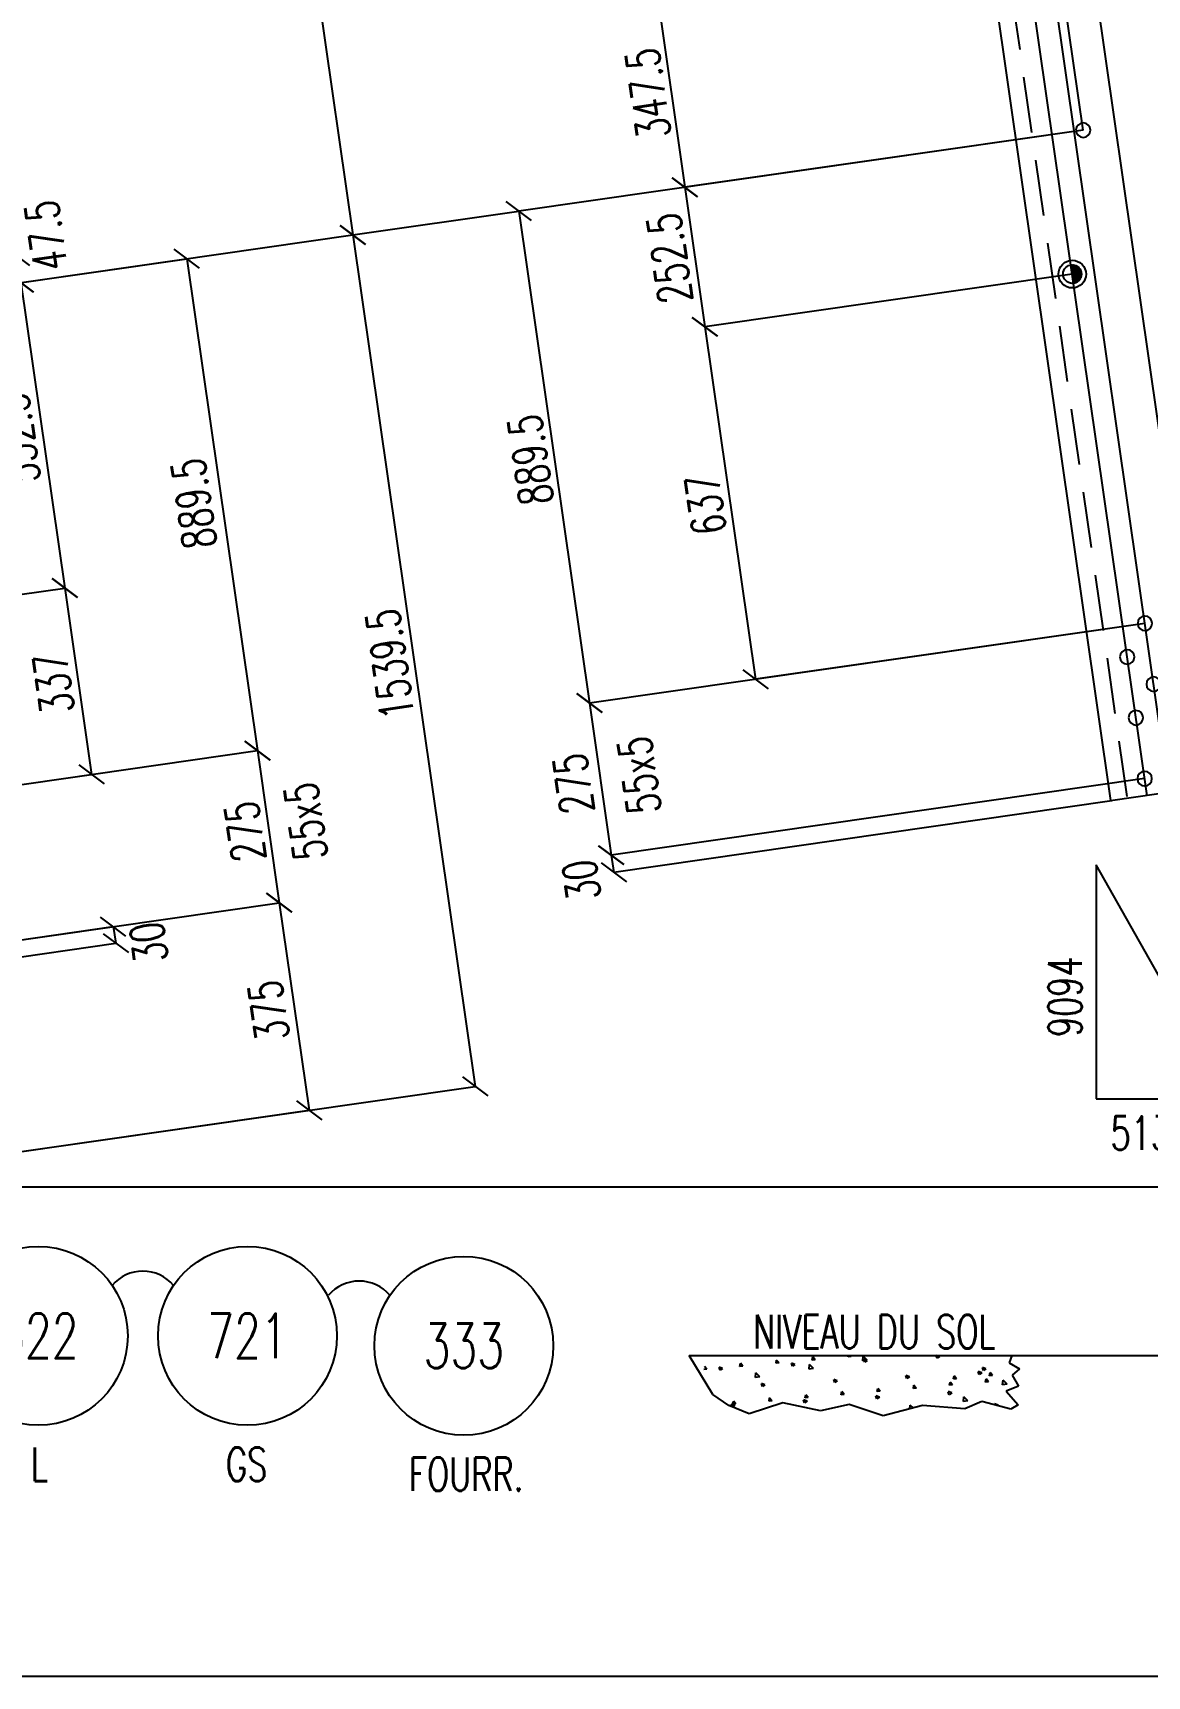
# Model space of a CAD drawing. Extents: x 144362 to 160582, y -59241 to -47761.
# Drawn here: x 154064 to 156058, y -59241 to -56301 of the extents above; entities that cross this region are included whole.
import ezdxf
from ezdxf.enums import TextEntityAlignment as Align

# ---------------------------------------------------------------- set-up
doc = ezdxf.new("R2010")
doc.units = 0
doc.header["$LTSCALE"] = 200
doc.header["$MEASUREMENT"] = 0
doc.linetypes.add('DASHED', pattern=[0.75, 0.5, -0.25])
doc.layers.get('0').update_dxf_attribs({"linetype": 'CONTINUOUS'})
doc.layers.get('DEFPOINTS').update_dxf_attribs({"linetype": 'CONTINUOUS'})
for name, color, linetype in [('035B', 7, 'CONTINUOUS'), ('ASSI', 3, 'CONTINUOUS'), ('BOLLINI_1', 7, 'CONTINUOUS'), ('FORI', 2, 'CONTINUOUS'), ('LINEA_ANG', 2, 'CONTINUOUS'), ('LS', 7, 'CONTINUOUS'), ('QT_MPR', 7, 'CONTINUOUS'), ('QT_MSP', 7, 'CONTINUOUS'), ('TRAT-Y', 7, 'DASHED')]:
    doc.layers.add(name, color=color, linetype=linetype)
doc.styles.add('MONO', font='romans.shx', dxfattribs={"width": 0.7})
doc.styles.add('QUOTE', font='ROMANS8.SHX', dxfattribs={"width": 0.7})
doc.styles.add('RQL', font='ROMANS8.SHX', dxfattribs={"width": 0.7})
doc.styles.add('RS', font='ROMANS8.shx', dxfattribs={"width": 0.7})
doc.styles.get("Standard").update_dxf_attribs({"font": 'ROMANS8.SHX', "width": 0.7})
doc.dimstyles.new('TRATTO_20', dxfattribs={"dimscale": 0, "dimtxt": 60, "dimasz": 40, "dimexe": 0, "dimexo": 0, "dimgap": 10, "dimtad": 1, "dimrnd": 0.5, "dimdsep": 46, "dimtxsty": 'RS', "dimblk1": 'OBLIQUE', "dimblk2": 'OBLIQUE', "dimsah": 1, "dimcen": 0.09, "dimclrd": 2, "dimclre": 2, "dimclrt": 7, "dimadec": 0, "dimazin": 0, "dimtfac": 1, "dimtix": 1, "dimtmove": 2, "dimatfit": 3, "dimfxl": 1, "dimtolj": 1, "dimtzin": 0, "dimarcsym": 0})

# ---------------------------------------------------------------- blocks, each defined once
blk = doc.blocks.new('16')
blk.add_circle((0, 0), 1)
blk = doc.blocks.new('ASSE98')
blk.add_line((0, 0), (1, 0))
at = {"color": 7, "style": 'QUOTE', "width": 0.5, "flags": 1}
for tag, p in [('TI', (1.38308, 6.82731)), ('DI_S', (1.38308, 6.42178)), ('D_S', (1.38308, 6.02092)), ('E_S', (1.38308, 5.68065)), ('NFORI', (1.36454, 5.29792)), ('ALAR', (1.36349, 4.93246)), ('FAM', (1.3775, 4.54645)), ('ALA', (1.38308, 4.19257)), ('DISP2', (1.38308, 3.84971)), ('DISP1', (1.38308, 3.50686)), ('PINZAF', (1.38308, 3.164)), ('PINZAI', (1.38308, 2.82114)), ('TRP', (1.38308, 2.47829)), ('NP', (1.38308, 2.13543)), ('SV', (1.38308, 1.79257)), ('PESO', (1.38308, 1.44971)), ('QUA', (1.38308, 1.10686)), ('LUN', (1.38308, 0.764)), ('PROF', (1.38308, 0.42114)), ('POS', (1.38308, 0.07829))]:
    blk.add_attdef(tag, p, '', height=0.2, dxfattribs=at)
at = {"color": 7, "flags": 1}
for tag, p in [('LAV1', (3.07431, 6.82847)), ('LAV2', (3.07431, 6.49513)), ('LAV3', (3.07431, 6.1618)), ('LAV4', (3.07431, 5.82847)), ('LAV5', (3.07431, 5.49513)), ('LAV6', (3.07431, 5.1618)), ('LAV7', (3.07431, 4.82847)), ('LAV8', (3.07431, 4.49513)), ('LAV9', (3.07431, 4.1618)), ('LAV10', (3.07431, 3.82847))]:
    blk.add_attdef(tag, p, '', height=0.2, dxfattribs=at)
blk = doc.blocks.new('_OBLIQUE')
at = {"color": 0, "linetype": 'ByBlock'}
blk.add_line((-0.5, -0.5), (0.5, 0.5), dxfattribs=at)
blk = doc.blocks.new('*D38')
at = {"layer": 'DEFPOINTS', "color": 0, "transparency": 16777216}
for p in [(153112.5, -55334.3), (154636.6, -56662.5), (153330, -56850)]:
    blk.add_point(p, dxfattribs=at)
at = {"layer": 'QT_MPR', "color": 2, "lineweight": -2, "transparency": 16777216}
for p, q in [((153112.5, -55334.3), (154419.1, -55146.8)), ((154419.1, -55146.8), (154636.6, -56662.5)), ((153330, -56850), (154636.6, -56662.5))]:
    blk.add_line(p, q, dxfattribs=at)
at = {"layer": 'QT_MPR', "color": 2, "lineweight": -2, "transparency": 16777216, "xscale": 40, "yscale": 40, "zscale": 40}
for p, rotation in [((154419.1, -55146.8), 98.16615670567593), ((154636.6, -56662.5), 278.166156705676)]:
    blk.add_blockref('_OBLIQUE', p, dxfattribs=dict(at, rotation=rotation))
at = {"layer": 'QT_MPR', "color": 7, "transparency": 16777216, "insert": (154484.3, -55913.1), "char_height": 60, "attachment_point": 5, "rotation": 98.1662, "style": 'RS'}
blk.add_mtext('\\A1;1531', dxfattribs=at)
blk = doc.blocks.new('*D37')
at = {"layer": 'DEFPOINTS', "color": 0, "transparency": 16777216}
for p in [(153330, -56850), (154855.2, -58186.1), (153604, -58365.7)]:
    blk.add_point(p, dxfattribs=at)
at = {"layer": 'QT_MPR', "color": 2, "lineweight": -2, "transparency": 16777216}
for p, q in [((153330, -56850), (154636.6, -56662.5)), ((154636.6, -56662.5), (154855.2, -58186.1)), ((153604, -58365.7), (154855.2, -58186.1))]:
    blk.add_line(p, q, dxfattribs=at)
at = {"layer": 'QT_MPR', "color": 2, "lineweight": -2, "transparency": 16777216, "xscale": 40, "yscale": 40, "zscale": 40}
for p, rotation in [((154636.6, -56662.5), 98.16615670567593), ((154855.2, -58186.1), 278.166156705676)]:
    blk.add_blockref('_OBLIQUE', p, dxfattribs=dict(at, rotation=rotation))
at = {"layer": 'QT_MPR', "color": 7, "transparency": 16777216, "insert": (154703, -57430.5), "char_height": 60, "attachment_point": 5, "rotation": 98.1662, "style": 'RS'}
blk.add_mtext('\\A1;1539.5', dxfattribs=at)
blk = doc.blocks.new('*D36')
at = {"layer": 'DEFPOINTS', "color": 0, "transparency": 16777216}
for p in [(153330, -56850), (154465.9, -57585.3), (153472.1, -57727.9)]:
    blk.add_point(p, dxfattribs=at)
at = {"layer": 'QT_MPR', "color": 2, "lineweight": -2, "transparency": 16777216}
for p, q in [((153330, -56850), (154339.6, -56705.1)), ((154339.6, -56705.1), (154465.9, -57585.3)), ((153472.1, -57727.9), (154465.9, -57585.3))]:
    blk.add_line(p, q, dxfattribs=at)
at = {"layer": 'QT_MPR', "color": 2, "lineweight": -2, "transparency": 16777216, "xscale": 40, "yscale": 40, "zscale": 40}
for p, rotation in [((154339.6, -56705.1), 98.16615670567593), ((154465.9, -57585.3), 278.166156705676)]:
    blk.add_blockref('_OBLIQUE', p, dxfattribs=dict(at, rotation=rotation))
at = {"layer": 'QT_MPR', "color": 7, "transparency": 16777216, "insert": (154352.2, -57143.1), "char_height": 60, "attachment_point": 5, "rotation": 98.1662, "style": 'RS'}
blk.add_mtext('\\A1;889.5', dxfattribs=at)
blk = doc.blocks.new('*D42')
at = {"layer": 'DEFPOINTS', "color": 0, "transparency": 16777216}
for p in [(153472.1, -57727.9), (154505, -57857.5), (153550.8, -57994.5)]:
    blk.add_point(p, dxfattribs=at)
at = {"layer": 'QT_MPR', "color": 2, "lineweight": -2, "transparency": 16777216}
for p, q in [((153472.1, -57727.9), (154465.9, -57585.3)), ((154465.9, -57585.3), (154505, -57857.5)), ((153550.8, -57994.5), (154505, -57857.5))]:
    blk.add_line(p, q, dxfattribs=at)
at = {"layer": 'QT_MPR', "color": 2, "lineweight": -2, "transparency": 16777216, "xscale": 40, "yscale": 40, "zscale": 40}
for p, rotation in [((154465.9, -57585.3), 98.16615670567593), ((154505, -57857.5), 278.166156705676)]:
    blk.add_blockref('_OBLIQUE', p, dxfattribs=dict(at, rotation=rotation))
at = {"layer": 'QT_MPR', "color": 7, "transparency": 16777216, "insert": (154552.3, -57711.8), "char_height": 60, "attachment_point": 5, "rotation": 98.1662, "style": 'RS'}
blk.add_mtext('\\A1;55x5', dxfattribs=at)
blk = doc.blocks.new('*D41')
at = {"layer": 'DEFPOINTS', "color": 0, "transparency": 16777216}
for p in [(153472.1, -57727.9), (154505, -57857.5), (153550.8, -57994.5)]:
    blk.add_point(p, dxfattribs=at)
at = {"layer": 'QT_MPR', "color": 2, "lineweight": -2, "transparency": 16777216}
for p, q in [((153472.1, -57727.9), (154465.9, -57585.3)), ((154465.9, -57585.3), (154505, -57857.5)), ((153550.8, -57994.5), (154505, -57857.5))]:
    blk.add_line(p, q, dxfattribs=at)
at = {"layer": 'QT_MPR', "color": 2, "lineweight": -2, "transparency": 16777216, "xscale": 40, "yscale": 40, "zscale": 40}
for p, rotation in [((154465.9, -57585.3), 98.16615670567593), ((154505, -57857.5), 278.166156705676)]:
    blk.add_blockref('_OBLIQUE', p, dxfattribs=dict(at, rotation=rotation))
at = {"layer": 'QT_MPR', "color": 7, "transparency": 16777216, "insert": (154443.9, -57730.2), "char_height": 60, "attachment_point": 5, "rotation": 98.1662, "style": 'RS'}
blk.add_mtext('\\A1;275', dxfattribs=at)
blk = doc.blocks.new('*D40')
at = {"layer": 'DEFPOINTS', "color": 0, "transparency": 16777216}
for p in [(154212.3, -57929.8), (153550.8, -57994.5), (153618.4, -58015.1)]:
    blk.add_point(p, dxfattribs=at)
at = {"layer": 'QT_MPR', "color": 2, "lineweight": -2, "transparency": 16777216}
for p, q in [((153550.8, -57994.5), (154208, -57900.1)), ((154208, -57900.1), (154212.3, -57929.8)), ((153618.4, -58015.1), (154212.3, -57929.8))]:
    blk.add_line(p, q, dxfattribs=at)
at = {"layer": 'QT_MPR', "color": 2, "lineweight": -2, "transparency": 16777216, "xscale": 40, "yscale": 40, "zscale": 40}
for p, rotation in [((154208, -57900.1), 98.16615670567593), ((154212.3, -57929.8), 278.166156705676)]:
    blk.add_blockref('_OBLIQUE', p, dxfattribs=dict(at, rotation=rotation))
at = {"layer": 'QT_MPR', "color": 7, "transparency": 16777216, "insert": (154271.5, -57928.4), "char_height": 60, "attachment_point": 5, "rotation": 98.1662, "style": 'RS'}
blk.add_mtext('\\A1;30', dxfattribs=at)
blk = doc.blocks.new('*D39')
at = {"layer": 'DEFPOINTS', "color": 0, "transparency": 16777216}
for p in [(153550.8, -57994.5), (154558.3, -58228.7), (153604, -58365.7)]:
    blk.add_point(p, dxfattribs=at)
at = {"layer": 'QT_MPR', "color": 2, "lineweight": -2, "transparency": 16777216}
for p, q in [((153550.8, -57994.5), (154505, -57857.5)), ((154505, -57857.5), (154558.3, -58228.7)), ((153604, -58365.7), (154558.3, -58228.7))]:
    blk.add_line(p, q, dxfattribs=at)
at = {"layer": 'QT_MPR', "color": 2, "lineweight": -2, "transparency": 16777216, "xscale": 40, "yscale": 40, "zscale": 40}
for p, rotation in [((154505, -57857.5), 98.16615670567593), ((154558.3, -58228.7), 278.166156705676)]:
    blk.add_blockref('_OBLIQUE', p, dxfattribs=dict(at, rotation=rotation))
at = {"layer": 'QT_MPR', "color": 7, "transparency": 16777216, "insert": (154486.1, -58050.6), "char_height": 60, "attachment_point": 5, "rotation": 98.1662, "style": 'RS'}
blk.add_mtext('\\A1;375', dxfattribs=at)
blk = doc.blocks.new('*D45')
at = {"layer": 'DEFPOINTS', "color": 0, "transparency": 16777216}
for p in [(155943.2, -56475), (156053.7, -57357.5), (155059.9, -57500.1)]:
    blk.add_point(p, dxfattribs=at)
at = {"layer": 'QT_MPR', "color": 2, "lineweight": -2, "transparency": 16777216}
for p, q in [((155943.2, -56475), (154933.5, -56619.9)), ((154933.5, -56619.9), (155059.9, -57500.1)), ((156053.7, -57357.5), (155059.9, -57500.1))]:
    blk.add_line(p, q, dxfattribs=at)
at = {"layer": 'QT_MPR', "color": 2, "lineweight": -2, "transparency": 16777216, "xscale": 40, "yscale": 40, "zscale": 40}
for p, rotation in [((154933.5, -56619.9), 98.16615670567593), ((155059.9, -57500.1), 278.166156705676)]:
    blk.add_blockref('_OBLIQUE', p, dxfattribs=dict(at, rotation=rotation))
at = {"layer": 'QT_MPR', "color": 7, "transparency": 16777216, "insert": (154954.4, -57064.8), "char_height": 60, "attachment_point": 5, "rotation": 98.1662, "style": 'RS'}
blk.add_mtext('\\A1;889.5', dxfattribs=at)
blk = doc.blocks.new('*D46')
at = {"layer": 'DEFPOINTS', "color": 0, "transparency": 16777216}
for p in [(156053.7, -57357.5), (156053.1, -57635.4), (155098.9, -57772.3)]:
    blk.add_point(p, dxfattribs=at)
at = {"layer": 'QT_MPR', "color": 2, "lineweight": -2, "transparency": 16777216}
for p, q in [((156053.7, -57357.5), (155059.9, -57500.1)), ((155059.9, -57500.1), (155098.9, -57772.3)), ((156053.1, -57635.4), (155098.9, -57772.3))]:
    blk.add_line(p, q, dxfattribs=at)
at = {"layer": 'QT_MPR', "color": 2, "lineweight": -2, "transparency": 16777216, "xscale": 40, "yscale": 40, "zscale": 40}
for p, rotation in [((155059.9, -57500.1), 98.16615670567593), ((155098.9, -57772.3), 278.166156705676)]:
    blk.add_blockref('_OBLIQUE', p, dxfattribs=dict(at, rotation=rotation))
at = {"layer": 'QT_MPR', "color": 7, "transparency": 16777216, "insert": (155149.1, -57629.3), "char_height": 60, "attachment_point": 5, "rotation": 98.1662, "style": 'RS'}
blk.add_mtext('\\A1;55x5', dxfattribs=at)
blk = doc.blocks.new('*D47')
at = {"layer": 'DEFPOINTS', "color": 0, "transparency": 16777216}
for p in [(156053.7, -57357.5), (156053.1, -57635.4), (155098.9, -57772.3)]:
    blk.add_point(p, dxfattribs=at)
at = {"layer": 'QT_MPR', "color": 2, "lineweight": -2, "transparency": 16777216}
for p, q in [((156053.7, -57357.5), (155059.9, -57500.1)), ((155059.9, -57500.1), (155098.9, -57772.3)), ((156053.1, -57635.4), (155098.9, -57772.3))]:
    blk.add_line(p, q, dxfattribs=at)
at = {"layer": 'QT_MPR', "color": 2, "lineweight": -2, "transparency": 16777216, "xscale": 40, "yscale": 40, "zscale": 40}
for p, rotation in [((155059.9, -57500.1), 98.16615670567593), ((155098.9, -57772.3), 278.166156705676)]:
    blk.add_blockref('_OBLIQUE', p, dxfattribs=dict(at, rotation=rotation))
at = {"layer": 'QT_MPR', "color": 7, "transparency": 16777216, "insert": (155031.4, -57644.5), "char_height": 60, "attachment_point": 5, "rotation": 98.1662, "style": 'RS'}
blk.add_mtext('\\A1;275', dxfattribs=at)
blk = doc.blocks.new('*D48')
at = {"layer": 'DEFPOINTS', "color": 0, "transparency": 16777216}
for p in [(156053.1, -57635.4), (155994.2, -57675.3), (155103.3, -57803.1)]:
    blk.add_point(p, dxfattribs=at)
at = {"layer": 'QT_MPR', "color": 2, "lineweight": -2, "transparency": 16777216}
for p, q in [((156053.1, -57635.4), (155098.9, -57772.3)), ((155994.2, -57675.3), (155103.3, -57803.1)), ((155098.9, -57772.3), (155103.3, -57803.1))]:
    blk.add_line(p, q, dxfattribs=at)
at = {"layer": 'QT_MPR', "color": 2, "lineweight": -2, "transparency": 16777216, "xscale": 40, "yscale": 40, "zscale": 40}
for p, rotation in [((155098.9, -57772.3), 98.16615670567593), ((155103.3, -57803.1), 278.166156705676)]:
    blk.add_blockref('_OBLIQUE', p, dxfattribs=dict(at, rotation=rotation))
at = {"layer": 'QT_MPR', "color": 7, "transparency": 16777216, "insert": (155045.6, -57817), "char_height": 60, "attachment_point": 5, "rotation": 98.1662, "style": 'RS'}
blk.add_mtext('\\A1;30', dxfattribs=at)
blk = doc.blocks.new('*D66')
at = {"layer": 'DEFPOINTS', "color": 0, "transparency": 16777216}
for p in [(153604, -58365.7), (155814.7, -58667.4), (156699.3, -58667.4)]:
    blk.add_point(p, dxfattribs=at)
at = {"layer": 'LS', "color": 2, "lineweight": -2, "transparency": 16777216}
for p, q in [((153604, -58365.7), (156699.3, -58365.7)), ((156699.3, -58365.7), (156699.3, -58667.4)), ((155814.7, -58667.4), (156699.3, -58667.4))]:
    blk.add_line(p, q, dxfattribs=at)
at = {"layer": 'LS', "color": 2, "lineweight": -2, "transparency": 16777216, "xscale": 40, "yscale": 40, "zscale": 40}
for p, rotation in [((156699.3, -58365.7), 90), ((156699.3, -58667.4), 270)]:
    blk.add_blockref('_OBLIQUE', p, dxfattribs=dict(at, rotation=rotation))
at = {"layer": 'LS', "color": 7, "transparency": 16777216, "insert": (156659.3, -58516.5), "char_height": 60, "attachment_point": 5, "rotation": 90, "style": 'RS'}
blk.add_mtext('\\A1;300', dxfattribs=at)
blk = doc.blocks.new('*D67')
at = {"layer": 'DEFPOINTS', "color": 0, "transparency": 16777216}
for p in [(155169.5, -49271.5), (156699.3, -49271.5), (153604, -58365.7)]:
    blk.add_point(p, dxfattribs=at)
at = {"layer": 'LS', "color": 2, "lineweight": -2, "transparency": 16777216}
for p, q in [((155169.5, -49271.5), (156699.3, -49271.5)), ((156699.3, -58365.7), (156699.3, -49271.5)), ((153604, -58365.7), (156699.3, -58365.7))]:
    blk.add_line(p, q, dxfattribs=at)
at = {"layer": 'LS', "color": 2, "lineweight": -2, "transparency": 16777216, "xscale": 40, "yscale": 40, "zscale": 40}
for p, rotation in [((156699.3, -49271.5), 90), ((156699.3, -58365.7), 270)]:
    blk.add_blockref('_OBLIQUE', p, dxfattribs=dict(at, rotation=rotation))
at = {"layer": 'LS', "color": 7, "transparency": 16777216, "insert": (156659.3, -53818.6), "char_height": 60, "attachment_point": 5, "rotation": 90, "style": 'RS'}
blk.add_mtext('\\A1;9000', dxfattribs=at)
blk = doc.blocks.new('*D72')
at = {"layer": 'DEFPOINTS', "color": 0, "transparency": 16777216}
for p in [(155947.6, -55334.3), (156156.1, -56850), (156399.3, -56850)]:
    blk.add_point(p, dxfattribs=at)
at = {"layer": 'LS', "color": 2, "lineweight": -2, "transparency": 16777216}
for p, q in [((155947.6, -55334.3), (156399.3, -55334.3)), ((156399.3, -55334.3), (156399.3, -56850)), ((156156.1, -56850), (156399.3, -56850))]:
    blk.add_line(p, q, dxfattribs=at)
at = {"layer": 'LS', "color": 2, "lineweight": -2, "transparency": 16777216, "xscale": 40, "yscale": 40, "zscale": 40}
for p, rotation in [((156399.3, -55334.3), 90), ((156399.3, -56850), 270)]:
    blk.add_blockref('_OBLIQUE', p, dxfattribs=dict(at, rotation=rotation))
at = {"layer": 'LS', "color": 7, "transparency": 16777216, "insert": (156359.3, -56092.1), "char_height": 60, "attachment_point": 5, "rotation": 90, "style": 'RS'}
blk.add_mtext('\\A1;1500', dxfattribs=at)
blk = doc.blocks.new('*D73')
at = {"layer": 'DEFPOINTS', "color": 0, "transparency": 16777216}
for p in [(156156.1, -56850), (153604, -58365.7), (156399.3, -58365.7)]:
    blk.add_point(p, dxfattribs=at)
at = {"layer": 'LS', "color": 2, "lineweight": -2, "transparency": 16777216}
for p, q in [((156156.1, -56850), (156399.3, -56850)), ((156399.3, -56850), (156399.3, -58365.7)), ((153604, -58365.7), (156399.3, -58365.7))]:
    blk.add_line(p, q, dxfattribs=at)
at = {"layer": 'LS', "color": 2, "lineweight": -2, "transparency": 16777216, "xscale": 40, "yscale": 40, "zscale": 40}
for p, rotation in [((156399.3, -56850), 90), ((156399.3, -58365.7), 270)]:
    blk.add_blockref('_OBLIQUE', p, dxfattribs=dict(at, rotation=rotation))
at = {"layer": 'LS', "color": 7, "transparency": 16777216, "insert": (156359.3, -57607.8), "char_height": 60, "attachment_point": 5, "rotation": 90, "style": 'RS'}
blk.add_mtext('\\A1;1500', dxfattribs=at)
blk = doc.blocks.new('P20')
at = {"color": 0}
for p, q in [((0, 0.98), (0.02, 1)), ((0, 0.94), (0.06, 1)), ((1, -0.01), (0, 0.99)), ((0, 0.89), (0.1, 0.99)), ((0, 0.85), (0.14, 0.99)), ((0, 0.8), (0.18, 0.98)), ((0, 0.76), (0.22, 0.98)), ((0, 0.71), (0.25, 0.97)), ((0, 0.67), (0.29, 0.96)), ((1, -0.05), (0, 0.95)), ((0, 0.62), (0.32, 0.95)), ((0, 0.58), (0.36, 0.93)), ((0, 0.53), (0.39, 0.92)), ((0, 0.49), (0.42, 0.91)), ((1, -0.09), (0, 0.9)), ((0, 0.44), (0.45, 0.89)), ((0, 0.4), (0.48, 0.88)), ((0.99, -0.13), (0, 0.86)), ((0, 0.35), (0.51, 0.86)), ((0, 0.31), (0.54, 0.84)), ((0, 0.26), (0.56, 0.83)), ((0.99, -0.17), (0, 0.81)), ((0, 0.22), (0.59, 0.81)), ((0, 0.17), (0.61, 0.79)), ((0.98, -0.21), (0, 0.77)), ((0, 0.13), (0.64, 0.77)), ((0, 0.08), (0.66, 0.75)), ((0, 0.04), (0.69, 0.73)), ((0.97, -0.25), (0, 0.72)), ((0, -0.01), (0.71, 0.7)), ((0.96, -0.28), (0, 0.68)), ((0, -0.05), (0.73, 0.68)), ((0, -0.1), (0.75, 0.66)), ((0.95, -0.32), (0, 0.63)), ((0, -0.14), (0.77, 0.63)), ((0, -0.19), (0.79, 0.61)), ((0.94, -0.35), (0, 0.59)), ((0, -0.23), (0.81, 0.58)), ((0, -0.28), (0.83, 0.56)), ((0.92, -0.38), (0, 0.54)), ((0, -0.32), (0.85, 0.53)), ((0.91, -0.41), (0, 0.5)), ((0, -0.36), (0.87, 0.5)), ((0, -0.41), (0.88, 0.47)), ((0.9, -0.44), (0, 0.45)), ((0, -0.45), (0.9, 0.44)), ((0.88, -0.47), (0, 0.41)), ((0, -0.5), (0.91, 0.41)), ((0, -0.54), (0.92, 0.38)), ((0.87, -0.5), (0, 0.36)), ((0, -0.59), (0.94, 0.35)), ((0.85, -0.53), (0, 0.32)), ((0, -0.63), (0.95, 0.31)), ((0, -0.68), (0.96, 0.28)), ((0.83, -0.56), (0, 0.27)), ((0, -0.72), (0.97, 0.25)), ((0.81, -0.58), (0, 0.23)), ((0, -0.77), (0.98, 0.21)), ((0.79, -0.61), (0, 0.18)), ((0, -0.81), (0.99, 0.17)), ((0.77, -0.63), (0, 0.14)), ((0, -0.86), (0.99, 0.13)), ((0.75, -0.66), (0, 0.09)), ((0, -0.9), (1, 0.09)), ((0.73, -0.68), (0, 0.05)), ((0, -0.95), (1, 0.05)), ((0.71, -0.7), (0, 0.01)), ((0, -0.99), (1, 0.01)), ((1, 0.04), (0.04, 1)), ((1, 0.09), (0.09, 1)), ((0.99, 0.14), (0.14, 0.99)), ((0.98, 0.19), (0.19, 0.98)), ((0.97, 0.25), (0.25, 0.97)), ((0.95, 0.31), (0.31, 0.95)), ((0.92, 0.38), (0.38, 0.92)), ((0.88, 0.47), (0.47, 0.88)), ((0.81, 0.59), (0.59, 0.81)), ((0.69, -0.73), (0, -0.04)), ((0.66, -0.75), (0, -0.08)), ((0.64, -0.77), (0, -0.13)), ((0.61, -0.79), (0, -0.17)), ((0.59, -0.81), (0, -0.22)), ((0.56, -0.83), (0, -0.26)), ((0.54, -0.84), (0, -0.31)), ((0.51, -0.86), (0, -0.35)), ((0.48, -0.88), (0, -0.4)), ((0.45, -0.89), (0, -0.44)), ((0.42, -0.91), (0, -0.49)), ((0.39, -0.92), (0, -0.53)), ((0.36, -0.93), (0, -0.58)), ((0.32, -0.95), (0, -0.62)), ((0.29, -0.96), (0, -0.67)), ((0.25, -0.97), (0, -0.71)), ((0.22, -0.98), (0, -0.76)), ((0.18, -0.98), (0, -0.8)), ((0.14, -0.99), (0, -0.85)), ((0.1, -0.99), (0, -0.89)), ((0.04, -1), (1, -0.04)), ((0.09, -1), (1, -0.09)), ((0.14, -0.99), (0.99, -0.14)), ((0.19, -0.98), (0.98, -0.19)), ((0.25, -0.97), (0.97, -0.25)), ((0.31, -0.95), (0.95, -0.31)), ((0.38, -0.92), (0.92, -0.38)), ((0.47, -0.88), (0.88, -0.47)), ((0.59, -0.81), (0.81, -0.59))]:
    blk.add_line(p, q, dxfattribs=at)
for radius in [1.5, 1]:
    blk.add_circle((0, 0), radius)
blk = doc.blocks.new('*D160')
at = {"layer": 'DEFPOINTS', "color": 0, "transparency": 16777216}
for p in [(154042.7, -56747.7), (153378.6, -56794.7), (153330, -56850)]:
    blk.add_point(p, dxfattribs=at)
at = {"layer": 'QT_MSP', "color": 2, "lineweight": -2, "transparency": 16777216}
for p, q in [((153378.6, -56794.7), (154035.9, -56700.4)), ((154035.9, -56700.4), (154042.7, -56747.7)), ((153330, -56850), (154042.7, -56747.7))]:
    blk.add_line(p, q, dxfattribs=at)
at = {"layer": 'QT_MSP', "color": 2, "lineweight": -2, "transparency": 16777216, "xscale": 40, "yscale": 40, "zscale": 40}
for p, rotation in [((154035.9, -56700.4), 98.16615670567593), ((154042.7, -56747.7), 278.166156705676)]:
    blk.add_blockref('_OBLIQUE', p, dxfattribs=dict(at, rotation=rotation))
at = {"layer": 'QT_MSP', "color": 7, "transparency": 16777216, "insert": (154087.5, -56663.8), "char_height": 60, "attachment_point": 5, "rotation": 98.1662, "style": 'RS'}
blk.add_mtext('\\A1;47.5', dxfattribs=at)
blk = doc.blocks.new('*D164')
at = {"layer": 'DEFPOINTS', "color": 0, "transparency": 16777216}
for p in [(153330, -56850), (154121.1, -57294.3), (153463.8, -57388.7)]:
    blk.add_point(p, dxfattribs=at)
at = {"layer": 'QT_MSP', "color": 2, "lineweight": -2, "transparency": 16777216}
for p, q in [((153330, -56850), (154042.7, -56747.7)), ((154042.7, -56747.7), (154121.1, -57294.3)), ((153463.8, -57388.7), (154121.1, -57294.3))]:
    blk.add_line(p, q, dxfattribs=at)
at = {"layer": 'QT_MSP', "color": 2, "lineweight": -2, "transparency": 16777216, "xscale": 40, "yscale": 40, "zscale": 40}
for p, rotation in [((154042.7, -56747.7), 98.16615670567593), ((154121.1, -57294.3), 278.166156705676)]:
    blk.add_blockref('_OBLIQUE', p, dxfattribs=dict(at, rotation=rotation))
at = {"layer": 'QT_MSP', "color": 7, "transparency": 16777216, "insert": (154036.8, -57026.6), "char_height": 60, "attachment_point": 5, "rotation": 98.1662, "style": 'RS'}
blk.add_mtext('\\A1;552.5', dxfattribs=at)
blk = doc.blocks.new('*D163')
at = {"layer": 'DEFPOINTS', "color": 0, "transparency": 16777216}
for p in [(153463.8, -57388.7), (154169, -57627.9), (153472.1, -57727.9)]:
    blk.add_point(p, dxfattribs=at)
at = {"layer": 'QT_MSP', "color": 2, "lineweight": -2, "transparency": 16777216}
for p, q in [((153463.8, -57388.7), (154121.1, -57294.3)), ((154121.1, -57294.3), (154169, -57627.9)), ((153472.1, -57727.9), (154169, -57627.9))]:
    blk.add_line(p, q, dxfattribs=at)
at = {"layer": 'QT_MSP', "color": 2, "lineweight": -2, "transparency": 16777216, "xscale": 40, "yscale": 40, "zscale": 40}
for p, rotation in [((154121.1, -57294.3), 98.16615670567593), ((154169, -57627.9), 278.166156705676)]:
    blk.add_blockref('_OBLIQUE', p, dxfattribs=dict(at, rotation=rotation))
at = {"layer": 'QT_MSP', "color": 7, "transparency": 16777216, "insert": (154101.3, -57465), "char_height": 60, "attachment_point": 5, "rotation": 98.1662, "style": 'RS'}
blk.add_mtext('\\A1;337', dxfattribs=at)
blk = doc.blocks.new('*D154')
at = {"layer": 'DEFPOINTS', "color": 0, "transparency": 16777216}
for p in [(155838.4, -56138.7), (155943.2, -56475), (155230.5, -56577.2)]:
    blk.add_point(p, dxfattribs=at)
at = {"layer": 'QT_MSP', "color": 2, "lineweight": -2, "transparency": 16777216}
for p, q in [((155838.4, -56138.7), (155181.1, -56233)), ((155181.1, -56233), (155230.5, -56577.2)), ((155943.2, -56475), (155230.5, -56577.2))]:
    blk.add_line(p, q, dxfattribs=at)
at = {"layer": 'QT_MSP', "color": 2, "lineweight": -2, "transparency": 16777216, "xscale": 40, "yscale": 40, "zscale": 40}
for p, rotation in [((155181.1, -56233), 98.16615670566883), ((155230.5, -56577.2), 278.1661567056688)]:
    blk.add_blockref('_OBLIQUE', p, dxfattribs=dict(at, rotation=rotation))
at = {"layer": 'QT_MSP', "color": 7, "transparency": 16777216, "insert": (155164.8, -56409.2), "char_height": 60, "attachment_point": 5, "rotation": 98.1662, "style": 'RS'}
blk.add_mtext('\\A1;347.5', dxfattribs=at)
blk = doc.blocks.new('*D162')
at = {"layer": 'DEFPOINTS', "color": 0, "transparency": 16777216}
for p in [(155943.2, -56475), (155923.6, -56732.6), (155266.3, -56826.9)]:
    blk.add_point(p, dxfattribs=at)
at = {"layer": 'QT_MSP', "color": 2, "lineweight": -2, "transparency": 16777216}
for p, q in [((155943.2, -56475), (155230.5, -56577.2)), ((155230.5, -56577.2), (155266.3, -56826.9)), ((155923.6, -56732.6), (155266.3, -56826.9))]:
    blk.add_line(p, q, dxfattribs=at)
at = {"layer": 'QT_MSP', "color": 2, "lineweight": -2, "transparency": 16777216, "xscale": 40, "yscale": 40, "zscale": 40}
for p, rotation in [((155230.5, -56577.2), 98.16615670566883), ((155266.3, -56826.9), 278.1661567056688)]:
    blk.add_blockref('_OBLIQUE', p, dxfattribs=dict(at, rotation=rotation))
at = {"layer": 'QT_MSP', "color": 7, "transparency": 16777216, "insert": (155203.3, -56704.4), "char_height": 60, "attachment_point": 5, "rotation": 98.1662, "style": 'RS'}
blk.add_mtext('\\A1;252.5', dxfattribs=at)
blk = doc.blocks.new('*D161')
at = {"layer": 'DEFPOINTS', "color": 0, "transparency": 16777216}
for p in [(155923.6, -56732.6), (156053.7, -57357.5), (155356.8, -57457.5)]:
    blk.add_point(p, dxfattribs=at)
at = {"layer": 'QT_MSP', "color": 2, "lineweight": -2, "transparency": 16777216}
for p, q in [((155923.6, -56732.6), (155266.3, -56826.9)), ((155266.3, -56826.9), (155356.8, -57457.5)), ((156053.7, -57357.5), (155356.8, -57457.5))]:
    blk.add_line(p, q, dxfattribs=at)
at = {"layer": 'QT_MSP', "color": 2, "lineweight": -2, "transparency": 16777216, "xscale": 40, "yscale": 40, "zscale": 40}
for p, rotation in [((155266.3, -56826.9), 98.16615670566883), ((155356.8, -57457.5), 278.1661567056688)]:
    blk.add_blockref('_OBLIQUE', p, dxfattribs=dict(at, rotation=rotation))
at = {"layer": 'QT_MSP', "color": 7, "transparency": 16777216, "insert": (155267.6, -57145.3), "char_height": 60, "attachment_point": 5, "rotation": 98.1662, "style": 'RS'}
blk.add_mtext('\\A1;637', dxfattribs=at)
blk = doc.blocks.new('xxx')
blk.add_circle((0, 0), 8)
at = {"color": 3, "style": 'RQL', "width": 0.7}
blk.add_attdef('POS', text='', height=4, dxfattribs=at).set_placement((0, 0), align=Align.MIDDLE)
at = {"color": 3, "style": 'RQL', "width": 0.7, "flags": 1}
blk.add_attdef('POS1', (-0.39, -5.42), '', height=2, dxfattribs=at)
at = {"style": 'RQL', "width": 0.7, "flags": 1}
blk.add_attdef('TIPO', (-0.39, -8.66), '', height=2, dxfattribs=at)

msp = doc.modelspace()

# ---------------------------------------------------------------- linework, layer by layer
at = {"layer": 'LINEA_ANG'}
for p, q in [((154656.436, -48366.788), (155992.078, -57674.445)), ((156170.253, -57648.877), (154834.611, -48341.22)), ((155992.078, -57674.445), (156170.253, -57648.877))]:
    msp.add_line(p, q, dxfattribs=at)
at = {"layer": 'LS', "color": 6}
for p, q in [((156057.572, -57666.207), (154721.788, -48357.561)), ((156097.167, -57660.525), (154761.382, -48351.879)), ((155943.205, -56474.976), (154843.247, -48809.728)), ((155966.221, -57789.547), (155966.221, -58208.596)), ((156202.745, -58208.596), (155966.221, -57789.547)), ((155966.221, -58208.596), (156202.745, -58208.596))]:
    msp.add_line(p, q, dxfattribs=at)
at = {"layer": 'LS', "color": 2}
msp.add_line((154636.59, -56662.474), (154933.548, -56619.861), dxfattribs=at)
at = {"layer": 'LS', "color": 3}
for p, q in [((155238.205, -58667.36), (155815.333, -58667.36)), ((155280.735, -58737.327), (155238.205, -58667.36)), ((155269.934, -58692.187), (155265.596, -58687.017)), ((155293.663, -58694.12), (155291.838, -58688.681)), ((155298.142, -58691.043), (155291.84, -58688.624)), ((155329.106, -58687.068), (155330.147, -58681.426)), ((155334.488, -58686.54), (155329.108, -58687.01)), ((155334.488, -58686.54), (155330.149, -58681.369)), ((155393.66, -58681.42), (155394.7, -58675.779)), ((155399.041, -58680.892), (155393.662, -58681.363)), ((155399.041, -58680.892), (155394.702, -58675.721)), ((155423.005, -58686.912), (155421.18, -58681.473)), ((155427.484, -58683.835), (155421.182, -58681.416)), ((155427.484, -58683.835), (155423.007, -58686.854)), ((155452.746, -58692.013), (155453.741, -58683.466)), ((155460.752, -58690.724), (155452.748, -58691.966)), ((155460.752, -58690.724), (155453.742, -58683.419)), ((155458.213, -58675.772), (155459.254, -58670.131)), ((155463.595, -58675.244), (155458.215, -58675.715)), ((155463.595, -58675.244), (155459.256, -58670.073)), ((155522.767, -58670.125), (155523.277, -58667.36)), ((155528.148, -58669.597), (155522.769, -58670.067)), ((155528.148, -58669.597), (155526.271, -58667.36)), ((155548.798, -58677.117), (155549.792, -58668.569)), ((155556.804, -58675.828), (155548.8, -58677.069)), ((155556.804, -58675.828), (155549.794, -58668.522)), ((155552.347, -58679.704), (155550.522, -58674.265)), ((155556.825, -58676.627), (155550.524, -58674.208)), ((155556.825, -58676.627), (155552.349, -58679.646)), ((155681.688, -58672.496), (155679.965, -58667.36)), ((155686.167, -58669.419), (155680.802, -58667.36)), ((155686.167, -58669.419), (155681.69, -58672.439)), ((155764.69, -58694.315), (155762.866, -58688.877)), ((155769.169, -58691.239), (155762.868, -58688.82)), ((155815.333, -58667.36), (155810.902, -58680.644)), ((155810.902, -58680.644), (155829.509, -58691.272)), ((155269.934, -58692.187), (155264.555, -58692.658)), ((155298.142, -58691.043), (155293.665, -58694.062)), ((155356.695, -58706.91), (155357.689, -58698.363)), ((155364.7, -58705.621), (155356.696, -58706.863)), ((155364.7, -58705.621), (155357.691, -58698.315)), ((155369.283, -58723.147), (155367.458, -58717.709)), ((155373.762, -58720.07), (155367.46, -58717.651)), ((155373.762, -58720.07), (155369.285, -58723.09)), ((155498.625, -58715.939), (155496.8, -58710.501)), ((155503.104, -58712.863), (155496.802, -58710.444)), ((155503.104, -58712.863), (155498.627, -58715.882)), ((155627.967, -58708.731), (155626.142, -58703.293)), ((155632.445, -58705.655), (155626.144, -58703.236)), ((155632.445, -58705.655), (155627.969, -58708.674)), ((155703.939, -58720.879), (155704.98, -58715.237)), ((155709.321, -58720.351), (155704.982, -58715.18)), ((155711.087, -58709.583), (155712.127, -58703.942)), ((155716.468, -58709.055), (155711.089, -58709.526)), ((155716.468, -58709.055), (155712.129, -58703.885)), ((155757.308, -58701.523), (155755.483, -58696.085)), ((155761.787, -58698.447), (155755.485, -58696.028)), ((155761.787, -58698.447), (155757.31, -58701.466)), ((155769.169, -58691.239), (155764.692, -58694.258)), ((155768.493, -58715.231), (155769.533, -58709.59)), ((155773.874, -58714.703), (155768.495, -58715.174)), ((155773.874, -58714.703), (155769.535, -58709.532)), ((155775.64, -58703.936), (155776.681, -58698.294)), ((155781.021, -58703.408), (155775.642, -58703.878)), ((155781.021, -58703.408), (155776.683, -58698.237)), ((155799.113, -58720.097), (155800.108, -58711.55)), ((155807.119, -58718.808), (155799.115, -58720.05)), ((155807.119, -58718.808), (155800.109, -58711.502)), ((155829.509, -58691.272), (155816.219, -58702.786)), ((155816.219, -58702.786), (155827.737, -58722.27)), ((155309.088, -58756.811), (155280.735, -58737.327)), ((155316.619, -58754.765), (155317.659, -58749.124)), ((155322, -58754.237), (155317.661, -58749.066)), ((155381.172, -58749.117), (155382.213, -58743.476)), ((155386.554, -58748.589), (155381.174, -58749.06)), ((155386.554, -58748.589), (155382.215, -58743.418)), ((155444.903, -58752.175), (155443.079, -58746.736)), ((155449.382, -58749.098), (155443.08, -58746.679)), ((155449.382, -58749.098), (155444.905, -58752.118)), ((155445.726, -58743.47), (155446.766, -58737.828)), ((155451.107, -58742.942), (155445.728, -58743.412)), ((155451.107, -58742.942), (155446.768, -58737.771)), ((155510.279, -58737.822), (155511.32, -58732.181)), ((155515.66, -58737.294), (155510.281, -58737.764)), ((155515.66, -58737.294), (155511.322, -58732.123)), ((155574.245, -58744.967), (155572.42, -58739.528)), ((155578.724, -58741.89), (155572.422, -58739.471)), ((155578.724, -58741.89), (155574.247, -58744.91)), ((155574.832, -58732.174), (155575.873, -58726.533)), ((155580.214, -58731.646), (155574.834, -58732.117)), ((155580.214, -58731.646), (155575.875, -58726.475)), ((155639.386, -58726.526), (155640.426, -58720.885)), ((155644.767, -58725.998), (155639.388, -58726.469)), ((155644.767, -58725.998), (155640.428, -58720.828)), ((155703.587, -58737.759), (155701.762, -58732.321)), ((155708.065, -58734.682), (155701.764, -58732.263)), ((155708.065, -58734.682), (155703.589, -58737.702)), ((155709.321, -58720.351), (155703.941, -58720.821)), ((155728.969, -58749.891), (155729.964, -58741.343)), ((155736.975, -58748.602), (155728.971, -58749.843)), ((155736.975, -58748.602), (155729.965, -58741.296)), ((155827.737, -58722.27), (155805.586, -58731.127)), ((155805.586, -58731.127), (155826.851, -58755.925)), ((155345.416, -58771.867), (155309.088, -58756.811)), ((155315.562, -58759.383), (155313.737, -58753.944)), ((155320.04, -58756.306), (155313.739, -58753.887)), ((155320.04, -58756.306), (155315.564, -58759.326)), ((155322, -58754.237), (155316.621, -58754.708)), ((155405.667, -58752.383), (155345.416, -58771.867)), ((155473.006, -58766.553), (155405.667, -58752.383)), ((155524.396, -58755.04), (155473.006, -58766.553)), ((155585.533, -58775.41), (155524.396, -58755.04)), ((155655.531, -58756.811), (155585.533, -58775.41)), ((155633.154, -58762.757), (155633.912, -58756.24)), ((155638.778, -58761.262), (155633.913, -58756.193)), ((155731.73, -58763.011), (155655.531, -58756.811)), ((155761.723, -58750.162), (155731.73, -58763.011)), ((155813.56, -58763.896), (155761.723, -58750.162)), ((155785.547, -58756.474), (155784.764, -58754.14)), ((155791.068, -58756.502), (155784.766, -58754.083)), ((155791.068, -58756.502), (155789.541, -58757.532)), ((155826.851, -58755.925), (155813.56, -58763.896))]:
    msp.add_line(p, q, dxfattribs=at)
at = {"layer": 'LS', "color": 8}
msp.add_lwpolyline([(144362.383, -47761.325), (144362.383, -59241.325), (157082.383, -59241.325), (157082.383, -57641.325), (160582.383, -57641.325), (160582.383, -47761.325), (144362.383, -47761.325)], close=True, dxfattribs=at)
at = {"layer": 'LS', "color": 6}
for centre in [(154260.963, -58588.729), (154648.042, -58606.458)]:
    msp.add_arc(centre, 72.073, 40.272349, 139.727651, dxfattribs=at)
at = {"layer": 'TRAT-Y'}
msp.add_line((154686.132, -48362.527), (156021.774, -57670.184), dxfattribs=at)

# ---------------------------------------------------------------- block references
at = {"layer": 'ASSI', "xscale": 9403, "rotation": 278.1661567056688}
msp.add_blockref('ASSE98', (154656.436, -48366.788), dxfattribs=at)
at = {"layer": 'BOLLINI_1', "xscale": 19.99999999999999, "yscale": 19.99999999999999, "zscale": 19.99999999999999}
for p, values in [((154073.892, -58632.443), {'POS': '322'}), ((154448.033, -58632.443), {'POS': '721'}), ((154835.113, -58650.172), {'POS': '333'})]:
    msp.add_blockref('xxx', p, dxfattribs=at).add_auto_attribs(values)
at = {"layer": 'FORI'}
for name, p, xscale, yscale, zscale, rotation in [('16', (155943.205, -56474.976), -13, 13, 13, 16.33231341134476), ('P20', (155923.601, -56732.605), 16.5, 16.5, 16.5, 7.543052222774039), ('16', (156053.68, -57357.481), -13, 13, 13, 16.33231341134476), ('16', (156021.898, -57417.605), -13, 13, 13, 16.33231341134476), ('16', (156069.305, -57466.365), -13, 13, 13, 16.33231341134476), ('16', (156037.523, -57526.489), -13, 13, 13, 16.33231341134476), ('16', (156053.148, -57635.374), -13, 13, 13, 16.33231341134476)]:
    msp.add_blockref(name, p, dxfattribs=dict(at, xscale=xscale, yscale=yscale, zscale=zscale, rotation=rotation))

# ---------------------------------------------------------------- texts
at = {"layer": '035B', "style": 'MONO', "width": 0.7}
msp.add_text('9094', height=60, rotation=90, dxfattribs=at).set_placement((155940.55, -58097.717))
for s, p in [('5133', (155992.267, -58299.425)), ('L', (154060.712, -58892.167)), ('GS', (154409.603, -58892.167)), ('FOURR.', (154736.868, -58909.897))]:
    msp.add_text(s, height=60, dxfattribs=at).set_placement(p)
at = {"layer": 'LS', "color": 7, "style": 'RS', "width": 0.7}
msp.add_text('NIVEAU DU SOL', height=60, dxfattribs=at).set_placement((155352.575, -58654.991))

# ---------------------------------------------------------------- dimensions: what is measured, and where the dimension line sits
at = {"layer": 'LS', "color": 6}
for base, p1, p2, text, picture, middle in [((156699.292, -49271.539), (153604.048, -58365.66), (155169.507, -49271.539), '9000', '*D67', (156659.292, -53818.599)), ((156399.292, -56849.973), (155947.638, -55334.286), (156156.123, -56849.973), '1500', '*D72', (156359.292, -56092.13)), ((156399.292, -58365.66), (156156.123, -56849.973), (153604.048, -58365.66), '1500', '*D73', (156359.292, -57607.816)), ((156699.292, -58667.36), (153604.048, -58365.66), (155814.732, -58667.36), '300', '*D66', (156659.292, -58516.51))]:
    dim = msp.add_linear_dim(base=base, p1=p1, p2=p2, angle=90, text=text, dimstyle='TRATTO_20', override={"dimscale": 1}, dxfattribs=at)
    dim.commit()
    dim.dimension.update_dxf_attribs({"geometry": picture, "text_midpoint": middle})
at = {"layer": 'QT_MPR'}
for base, p1, p2, text, picture, middle in [((154636.59, -56662.474), (153112.474, -55334.286), (153329.974, -56849.973), '1531', '*D38', (154484.299, -55913.145)), ((155059.86, -57500.093), (155943.205, -56474.976), (156053.68, -57357.481), '889.5', '*D45', (154954.416, -57064.833)), ((154855.231, -58186.116), (153329.974, -56849.973), (153604.048, -58365.66), '1539.5', '*D37', (154703.014, -57430.505)), ((154465.944, -57585.32), (153329.974, -56849.973), (153472.124, -57727.932), '889.5', '*D36', (154352.166, -57143.051)), ((155098.923, -57772.305), (156053.68, -57357.481), (156053.148, -57635.374), '275', '*D47', (155031.445, -57644.543)), ((155098.923, -57772.305), (156053.68, -57357.481), (156053.148, -57635.374), '55x5', '*D46', (155149.111, -57629.274)), ((154505.006, -57857.531), (153472.124, -57727.932), (153550.781, -57994.462), '55x5', '*D42', (154552.291, -57711.838)), ((154505.006, -57857.531), (153472.124, -57727.932), (153550.781, -57994.462), '275', '*D41', (154443.9, -57730.226)), ((155103.347, -57803.138), (156053.148, -57635.374), (155994.221, -57675.298), '30', '*D48', (155045.641, -57816.98)), ((154558.273, -58228.729), (153550.781, -57994.462), (153604.048, -58365.66), '375', '*D39', (154486.064, -58050.606)), ((154212.31, -57929.84), (153550.781, -57994.462), (153618.393, -58015.067), '30', '*D40', (154271.492, -57928.369))]:
    dim = msp.add_linear_dim(base=base, p1=p1, p2=p2, angle=98.166157, text=text, dimstyle='TRATTO_20', override={"dimscale": 1}, dxfattribs=at)
    dim.commit()
    dim.dimension.update_dxf_attribs({"geometry": picture, "text_midpoint": middle, "dimtype": 160})
at = {"layer": 'QT_MSP'}
for base, p1, p2, text, picture, middle in [((155230.506, -56577.248), (155838.375, -56138.689), (155943.205, -56474.976), '347.5', '*D154', (155164.802, -56409.22)), ((155266.334, -56826.923), (155943.205, -56474.976), (155923.601, -56732.605), '252.5', '*D162', (155203.267, -56704.361)), ((154042.673, -56747.701), (153378.621, -56794.735), (153329.974, -56849.973), '47.5', '*D160', (154087.477, -56663.786)), ((154121.115, -57294.334), (153329.974, -56849.973), (153463.848, -57388.651), '552.5', '*D164', (154036.757, -57026.588)), ((155356.818, -57457.48), (155923.601, -56732.605), (156053.68, -57357.481), '637', '*D161', (155267.592, -57145.324)), ((154168.986, -57627.933), (153463.848, -57388.651), (153472.124, -57727.932), '337', '*D163', (154101.32, -57465.049))]:
    dim = msp.add_linear_dim(base=base, p1=p1, p2=p2, angle=98.166157, text=text, dimstyle='TRATTO_20', override={"dimscale": 1}, dxfattribs=at)
    dim.commit()
    dim.dimension.update_dxf_attribs({"geometry": picture, "text_midpoint": middle, "dimtype": 160})

doc.saveas('drawing.dxf')
